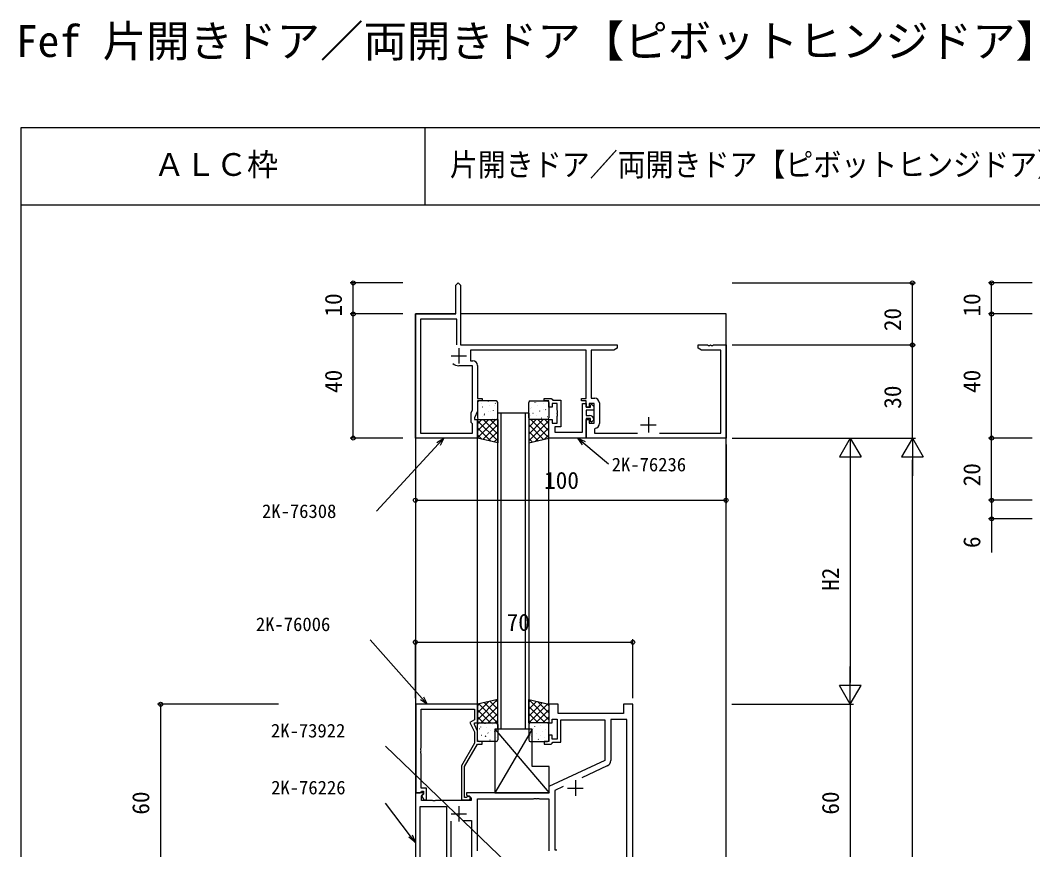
# Model space of a CAD drawing. Units: millimetres, scale not verified. Extents: x -437 to 438, y -344 to 341.
# Drawn here: x -436.9 to -111, y 73.8 to 341 of the extents above; entities that cross this region are included whole.
import ezdxf
from ezdxf.enums import TextEntityAlignment as Align

# ---------------------------------------------------------------- set-up
doc = ezdxf.new("R2010")
doc.units = ezdxf.units.MM
doc.header["$LTSCALE"] = 2
for name, color, linetype in [('0-1_USER1', 3, 'Continuous'), ('0-2_YKK_11', 7, 'Continuous'), ('0-3_YKK_12', 2, 'Continuous'), ('0-4_YKK_13', 4, 'Continuous'), ('0-6_YKK_D', 6, 'Continuous'), ('0-7_YKK_ZWAK', 7, 'Continuous')]:
    doc.layers.add(name, color=color, linetype=linetype)
doc.styles.add('ＭＳ ゴシック', font='')
doc.styles.get('ＭＳ ゴシック').set_extended_font_data('MS Gothic')

msp = doc.modelspace()

# ---------------------------------------------------------------- linework, layer by layer
at = {"layer": '0-2_YKK_11'}
for p, q in [((-295.7, 235.4), (-295.7, 230.4)), ((-298.2, 232.9), (-293.2, 232.9)), ((-250.47, 217.73), (-250.47, 211.07)), ((-234.7, 213.2), (-234.7, 208.2)), ((-237.2, 210.7), (-232.2, 210.7)), ((-247.925, 100.794), (-256.077, 96.993)), ((-258.2, 96.169), (-258.2, 91.169)), ((-260.7, 93.669), (-255.7, 93.669)), ((-298.2, 85.369), (-293.2, 85.369)), ((-295.7, 87.869), (-295.7, 82.869))]:
    msp.add_line(p, q, dxfattribs=at)
for points in [[(-289.7, 229.83), (-289.7, 219.2), (-288.2, 219.2), (-288.2, 218.4), (-289.7, 218.4), (-289.7, 215.045), (-290.7, 212.9), (-290.7, 212.4), (-289.7, 212.4), (-289.7, 206.4), (-309.7, 206.4), (-309.7, 246.4), (-296.7, 246.4), (-296.7, 255.65), (-295.95, 256.4), (-295.2, 255.65), (-295.2, 236.4), (-244.7, 236.4), (-244.7, 235.4), (-245.791, 234.77), (-253.07, 234.77), (-253.07, 219.23), (-251.97, 219.23)], [(-296.4, 236.4), (-296.4, 244.77), (-308.07, 244.77), (-308.07, 208.03), (-291.33, 208.03), (-291.33, 211.03), (-291.7, 211.4), (-291.7, 214.612), (-291.33, 215.406), (-291.33, 229.7), (-295.7, 229.7)], [(-231.164, 208.03), (-211.33, 208.03), (-211.33, 234.77), (-217.609, 234.77), (-218.7, 235.4), (-218.7, 236.4), (-215.658, 236.4), (-215.475, 236.28), (-214.925, 236.28), (-214.742, 236.4), (-214.658, 236.4), (-214.475, 236.28), (-213.925, 236.28), (-213.742, 236.4), (-209.7, 236.4), (-209.7, 206.4), (-254.7, 206.4), (-254.7, 212.4), (-253.7, 212.4), (-253.7, 211.2), (-252.1, 211.2), (-252.1, 217.6), (-253.7, 217.6), (-253.7, 216.4), (-254.7, 216.4), (-254.7, 218.4), (-256.2, 218.4), (-256.2, 219.2), (-254.7, 219.2), (-254.7, 234.77), (-292, 234.77), (-292, 231.33), (-291.2, 231.33)], [(-254.7, 206.4), (-266.7, 206.4), (-266.7, 212.4), (-265.7, 212.4), (-265.7, 211.2), (-264.1, 211.2), (-264.1, 213.442), (-263.98, 213.625), (-263.98, 214.175), (-264.1, 214.358), (-264.1, 214.442), (-263.98, 214.625), (-263.98, 215.175), (-264.1, 215.358), (-264.1, 217.6), (-265.7, 217.6), (-265.7, 216.4), (-266.7, 216.4), (-266.7, 218.4), (-268.2, 218.4), (-268.2, 219.2), (-266, 219.2), (-265.7, 218.9), (-265.4, 218.6), (-262.9, 218.6), (-262.9, 210), (-264.77, 210), (-264.77, 208.33), (-255.9, 208.33), (-255.9, 217.6), (-254.7, 217.6), (-254.7, 216.4), (-253.3, 216.4), (-253.3, 217), (-253, 217.3), (-252.3, 216.6), (-252.3, 215.4), (-254.7, 215.4), (-254.7, 213.7), (-253.6, 213.7)], [(-252.3, 212.4), (-252.3, 212.2), (-253, 211.5), (-253.3, 211.8), (-253.3, 212.7), (-254.7, 212.7), (-254.7, 206.4)], [(-251.745, 209.587), (-252, 209.29), (-252, 208.03), (-238.236, 208.03)], [(-239.7, 60.669), (-239.7, 120.669), (-242.7, 120.669), (-242.7, 117.669), (-263.7, 117.669), (-263.7, 120.669), (-266.7, 120.669), (-266.7, 114.669), (-265.7, 114.669), (-265.7, 115.869), (-264.1, 115.869), (-264.1, 109.469), (-265.7, 109.469), (-265.7, 110.669), (-266.7, 110.669), (-266.7, 108.669), (-268.2, 108.669), (-268.2, 107.869), (-266, 107.869), (-265.7, 108.169), (-265.4, 108.469), (-262.9, 108.469), (-262.9, 115.669), (-248.7, 115.669), (-248.7, 102.562), (-266.7, 94.169), (-266.7, 92.169), (-293.2, 92.169), (-293.2, 91.369), (-291.7, 90.503), (-291.7, 89.669), (-303.242, 89.669), (-303.425, 89.549), (-303.975, 89.549), (-304.158, 89.669), (-307.77, 89.669), (-307.77, 91.074), (-307.064, 91.781), (-307.224, 92.169), (-309.7, 92.169)], [(-309.5, 120.669), (-309.5, 92.169), (-308.17, 92.169), (-307.87, 92.469), (-307.67, 92.669), (-307.1, 92.669), (-307.1, 91.742), (-307.674, 91.169), (-306.923, 89.869), (-306.1, 89.869), (-306.1, 93.669), (-307.87, 93.669), (-307.87, 104.71), (-307.99, 104.894), (-307.99, 105.444), (-307.87, 105.627), (-307.87, 105.71), (-307.99, 105.894), (-307.99, 106.444), (-307.87, 106.627), (-307.87, 119.039), (-290.7, 119.039), (-290.7, 115.669), (-292.12, 114.848), (-290.7, 111.802), (-290.7, 108.137), (-294.9, 100.862), (-294.9, 89.869), (-292.5, 89.869)], [(-292.999, 90.802), (-293.248, 90.669), (-293.9, 90.669), (-293.9, 100.594), (-289.7, 107.869), (-288.2, 107.869), (-288.2, 108.669), (-289.7, 108.669), (-289.7, 112.024), (-290.7, 114.169), (-290.7, 114.669), (-289.7, 114.669), (-289.7, 120.669), (-309.5, 120.669)], [(-254.837, 62.599), (-241.63, 62.599), (-241.63, 115.739), (-246.77, 115.739), (-246.77, 102.607)], [(-309.7, 92.169), (-309.7, 60.669)], [(-262.111, 94.179), (-264.77, 92.939), (-264.77, 73.799), (-264.17, 73.799)], [(-289.7, 73.469), (-289.7, 90.169), (-271.658, 90.169), (-271.475, 90.289), (-270.925, 90.289), (-270.742, 90.169), (-270.658, 90.169), (-270.475, 90.289), (-269.925, 90.289), (-269.742, 90.169), (-266.7, 90.169), (-266.7, 73.469)], [(-308.2, 60.669), (-308.2, 87.739), (-299.7, 87.739), (-299.7, 60.669)], [(-294.15, 83.269), (-291.63, 83.269), (-291.63, 62.669), (-298.2, 62.669), (-298.2, 82.969)]]:
    msp.add_lwpolyline(points, dxfattribs=at)
for centre, radius, start, end in [((-295.7, 232.9), 3.2, 231.63348, 269.99999), ((-291.2, 229.83), 1.5, 0.00001, 89.99999), ((-251.97, 217.73), 1.5, 0.00001, 89.99999), ((-253.6, 212.4), 1.3, 0.00001, 89.99999), ((-251.97, 211.07), 1.5, 278.62693, 360), ((-248.77, 102.607), 2, 295.00002, 0.00002), ((-292.5, 90.469), 0.6, 270.00003, 146.25104)]:
    msp.add_arc(centre, radius, start, end, dxfattribs=at)
at = {"layer": '0-3_YKK_12'}
for p, q in [((-309.7, 246.4), (-309.7, 39.199)), ((-297, 246.4), (-309.7, 246.4)), ((-209.7, 246.4), (-295.2, 246.4)), ((-209.7, -250.654), (-209.7, 246.4)), ((-283.2, 112.669), (-283.2, 214.399)), ((-273.198, 214.399), (-283.2, 214.399)), ((-282.2, 214.399), (-282.2, 112.669)), ((-274.2, 112.669), (-274.2, 214.399)), ((-289.7, 120.469), (-289.7, 206.4)), ((-266.7, 120.469), (-266.7, 206.4))]:
    msp.add_line(p, q, dxfattribs=at)
msp.add_lwpolyline([(-273.2, 214.399), (-273.2, 112.669), (-283.2, 112.669)], dxfattribs=at)
at = {"layer": '0-4_YKK_13'}
for p, q in [((-283.698, 218.399), (-289.198, 218.399)), ((-272.7, 218.399), (-267.2, 218.399)), ((-289.698, 217.899), (-289.698, 212.899)), ((-288.656, 218.353), (-288.612, 218.329)), ((-288.344, 217.549), (-288.337, 217.541)), ((-288.065, 216.464), (-288.021, 216.44)), ((-286.211, 218.255), (-286.165, 218.167)), ((-285.988, 216.896), (-285.944, 216.872)), ((-284.705, 215.404), (-284.658, 215.315)), ((-284.316, 217.066), (-284.31, 217.059)), ((-283.964, 217.63), (-283.92, 217.606)), ((-283.32, 215.438), (-283.277, 215.415)), ((-283.198, 212.899), (-283.198, 217.899)), ((-273.2, 212.899), (-273.2, 217.899)), ((-272.533, 215.953), (-272.527, 215.945)), ((-272.45, 216.314), (-272.406, 216.29)), ((-271.294, 217.996), (-271.248, 217.908)), ((-270.747, 217.973), (-270.741, 217.965)), ((-270.425, 217.048), (-270.381, 217.024)), ((-269.788, 215.145), (-269.741, 215.056)), ((-268.539, 215.507), (-268.532, 215.5)), ((-268.349, 217.481), (-268.305, 217.457)), ((-267.757, 215.591), (-267.713, 215.567)), ((-266.72, 217.49), (-266.713, 217.482)), ((-266.7, 217.899), (-266.7, 212.899)), ((-283.843, 212.399), (-289.7, 206.542)), ((-286.088, 212.399), (-289.7, 208.787)), ((-288.334, 212.399), (-289.7, 211.033)), ((-289.7, 211.975), (-283.2, 205.475)), ((-289.498, 213.84), (-289.454, 213.816)), ((-289.198, 212.399), (-283.698, 212.399)), ((-288.188, 213.361), (-288.182, 213.354)), ((-287.879, 212.399), (-283.2, 207.72)), ((-287.594, 213.879), (-287.547, 213.791)), ((-287.422, 214.272), (-287.378, 214.248)), ((-286.136, 215.083), (-286.129, 215.076)), ((-285.634, 212.399), (-283.2, 209.965)), ((-285.397, 215.006), (-285.353, 214.982)), ((-284.754, 212.815), (-284.71, 212.791)), ((-284.161, 212.879), (-284.154, 212.871)), ((-283.389, 212.399), (-283.2, 212.21)), ((-268.521, 212.399), (-273.2, 207.72)), ((-270.766, 212.399), (-273.2, 209.965)), ((-273.011, 212.399), (-273.2, 212.21)), ((-266.7, 211.975), (-273.2, 205.475)), ((-267.2, 212.399), (-272.7, 212.399)), ((-272.677, 213.62), (-272.63, 213.532)), ((-272.557, 212.399), (-266.7, 206.542)), ((-271.859, 214.424), (-271.815, 214.4)), ((-270.592, 213.785), (-270.585, 213.778)), ((-270.312, 212.399), (-266.7, 208.787)), ((-269.782, 214.857), (-269.738, 214.833)), ((-269.191, 212.967), (-269.147, 212.943)), ((-268.066, 212.399), (-266.7, 211.033)), ((-267.114, 213.399), (-267.07, 213.375)), ((-289.7, 209.73), (-285.37, 205.4)), ((-283.2, 210.797), (-287.992, 206.005)), ((-273.2, 210.797), (-268.408, 206.005)), ((-266.7, 209.73), (-271.03, 205.4)), ((-289.7, 207.485), (-288.288, 206.073)), ((-283.2, 208.552), (-286.168, 205.584)), ((-283.2, 206.307), (-284.344, 205.163)), ((-273.2, 208.552), (-270.232, 205.584)), ((-273.2, 206.307), (-272.056, 205.163)), ((-266.7, 207.485), (-268.112, 206.073)), ((-283.245, 122.159), (-289.7, 115.704)), ((-286.164, 121.486), (-289.7, 117.949)), ((-289.082, 120.812), (-289.7, 120.194)), ((-289.32, 120.757), (-283.233, 114.67)), ((-287.496, 121.178), (-283.2, 116.882)), ((-285.672, 121.599), (-283.2, 119.127)), ((-283.848, 122.02), (-283.2, 121.372)), ((-272.552, 122.02), (-273.2, 121.372)), ((-270.728, 121.599), (-273.2, 119.127)), ((-268.904, 121.178), (-273.2, 116.882)), ((-267.08, 120.757), (-273.167, 114.67)), ((-273.155, 122.159), (-266.7, 115.704)), ((-270.236, 121.486), (-266.7, 117.949)), ((-267.318, 120.812), (-266.7, 120.194)), ((-289.7, 118.892), (-285.478, 114.67)), ((-283.2, 119.959), (-288.489, 114.67)), ((-283.2, 117.714), (-286.244, 114.67)), ((-273.2, 119.959), (-267.911, 114.67)), ((-273.2, 117.714), (-270.156, 114.67)), ((-266.7, 118.892), (-270.922, 114.67)), ((-289.7, 116.647), (-287.723, 114.67)), ((-289.698, 109.17), (-289.698, 114.17)), ((-289.198, 114.67), (-283.698, 114.67)), ((-287.328, 114.422), (-287.322, 114.415)), ((-283.2, 115.469), (-283.999, 114.67)), ((-283.198, 114.17), (-283.198, 109.17)), ((-273.2, 115.469), (-272.401, 114.67)), ((-273.2, 114.17), (-273.2, 109.17)), ((-267.2, 114.67), (-272.7, 114.67)), ((-270.919, 114.634), (-270.873, 114.545)), ((-266.7, 116.647), (-268.677, 114.67)), ((-267.28, 114.642), (-267.236, 114.619)), ((-266.7, 109.17), (-266.7, 114.17)), ((-289.148, 112.44), (-289.141, 112.432)), ((-289.021, 112.891), (-288.977, 112.867)), ((-288.726, 113.368), (-288.679, 113.28)), ((-286.944, 113.324), (-286.9, 113.3)), ((-286.353, 111.434), (-286.309, 111.41)), ((-285.387, 112.255), (-285.38, 112.247)), ((-284.919, 114.058), (-284.876, 114.034)), ((-284.276, 111.866), (-284.232, 111.842)), ((-284.15, 112.669), (-266.65, 92.169)), ((-272.15, 112.669), (-284.15, 92.169)), ((-283.334, 113.977), (-283.327, 113.969)), ((-272.814, 110.852), (-272.771, 110.828)), ((-271.551, 112.864), (-271.544, 112.856)), ((-271.381, 113.476), (-271.337, 113.452)), ((-270.738, 111.284), (-270.694, 111.26)), ((-269.305, 113.908), (-269.261, 113.884)), ((-268.713, 112.019), (-268.669, 111.995)), ((-267.79, 112.679), (-267.783, 112.671)), ((-283.698, 108.67), (-289.198, 108.67)), ((-288.378, 110.7), (-288.334, 110.676)), ((-287.786, 108.81), (-287.742, 108.786)), ((-287.219, 110.517), (-287.173, 110.428)), ((-287.173, 110.235), (-287.166, 110.228)), ((-285.71, 109.242), (-285.666, 109.218)), ((-283.685, 109.976), (-283.641, 109.952)), ((-272.7, 108.67), (-267.2, 108.67)), ((-272.302, 110.258), (-272.256, 110.169)), ((-271.395, 108.676), (-271.389, 108.67)), ((-270.147, 109.395), (-270.103, 109.371)), ((-269.576, 110.659), (-269.569, 110.651)), ((-268.07, 109.827), (-268.026, 109.803))]:
    msp.add_line(p, q, dxfattribs=at)
for points in [[(-283.2, 204.899), (-289.7, 206.399), (-289.7, 212.399), (-283.2, 212.399)], [(-273.2, 204.899), (-266.7, 206.399), (-266.7, 212.399), (-273.2, 212.399)], [(-283.2, 122.17), (-289.7, 120.67), (-289.7, 114.67), (-283.2, 114.67)], [(-273.2, 122.17), (-266.7, 120.67), (-266.7, 114.67), (-273.2, 114.67)], [(-272.15, 112.669), (-284.15, 112.669), (-284.15, 92.169), (-266.65, 92.169), (-266.65, 100.669), (-272.15, 100.669)]]:
    msp.add_lwpolyline(points, close=True, dxfattribs=at)
for centre, start, end in [((-289.198, 217.899), 90, 180), ((-283.698, 217.899), 360, 90), ((-272.7, 217.899), 90, 180), ((-267.2, 217.899), 0, 90), ((-289.198, 212.899), 180, 270), ((-283.698, 212.899), 270, 0), ((-272.7, 212.899), 180, 270), ((-267.2, 212.899), 270, 0), ((-289.198, 114.17), 90, 180), ((-283.698, 114.17), 0, 90), ((-272.7, 114.17), 90, 180), ((-267.2, 114.17), 360, 90), ((-289.198, 109.17), 180, 270), ((-283.698, 109.17), 270, 0), ((-272.7, 109.17), 180, 270), ((-267.2, 109.17), 270, 0)]:
    msp.add_arc(centre, 0.5, start, end, dxfattribs=at)
at = {"layer": '0-6_YKK_D'}
for p, q in [((-313.7, 256.4), (-330.7, 256.4)), ((-329.7, 246.4), (-329.7, 256.4)), ((-207.7, 256.4), (-148.7, 256.4)), ((-149.7, 236.4), (-149.7, 256.4)), ((-111.197, 256.4), (-125.197, 256.4)), ((-124.197, 246.4), (-124.197, 256.4)), ((-313.7, 246.4), (-330.7, 246.4)), ((-313.7, 246.4), (-330.7, 246.4)), ((-329.7, 206.4), (-329.7, 246.4)), ((-111.197, 246.4), (-125.197, 246.4)), ((-111.197, 246.4), (-125.197, 246.4)), ((-124.197, 206.4), (-124.197, 246.4)), ((-207.7, 236.4), (-148.7, 236.4)), ((-207.7, 236.4), (-148.7, 236.4)), ((-149.7, 206.4), (-149.7, 236.4)), ((-313.7, 206.4), (-330.7, 206.4)), ((-207.7, 206.4), (-168.7, 206.4)), ((-207.7, 206.4), (-148.7, 206.4)), ((-207.7, 206.4), (-148.7, 206.4)), ((-169.7, 206.4), (-173.2, 200.338)), ((-169.7, 206.4), (-166.2, 200.338)), ((-169.7, 206.4), (-169.7, 194.276)), ((-149.7, 206.4), (-153.2, 200.338)), ((-149.7, 206.4), (-146.2, 200.338)), ((-149.7, 206.4), (-149.7, 194.276)), ((-111.197, 206.4), (-125.197, 206.4)), ((-111.197, 206.4), (-125.197, 206.4)), ((-124.197, 186.4), (-124.197, 206.4)), ((-309.7, 204.4), (-309.7, 185.4)), ((-209.7, 204.4), (-209.7, 185.4)), ((-173.2, 200.338), (-166.2, 200.338)), ((-169.7, 199.4), (-169.7, 127.668)), ((-153.2, 200.338), (-146.2, 200.338)), ((-149.7, -243.654), (-149.7, 199.4)), ((-309.7, 186.4), (-209.7, 186.4)), ((-111.197, 186.4), (-125.197, 186.4)), ((-111.197, 186.4), (-125.197, 186.4)), ((-111.197, 180.4), (-125.197, 180.4)), ((-309.7, 122.669), (-309.7, 141.668)), ((-309.7, 140.668), (-239.7, 140.668)), ((-239.7, 122.669), (-239.7, 141.668)), ((-169.7, 120.668), (-169.7, 132.793)), ((-169.7, 120.668), (-173.2, 126.73)), ((-166.2, 126.73), (-173.2, 126.73)), ((-169.7, 120.668), (-166.2, 126.73)), ((-353.7, 120.669), (-392.7, 120.669)), ((-391.7, 120.669), (-391.7, 60.669)), ((-207.791, 120.668), (-168.7, 120.668)), ((-207.791, 120.668), (-168.7, 120.668)), ((-169.7, 120.668), (-169.7, 60.669))]:
    msp.add_line(p, q, dxfattribs=at)
for points in [[(-300.51, 206.4), (-302.237, 204.524), (-322.218, 182.82)], [(-302.739, 204.987), (-300.51, 206.4), (-301.734, 204.061)], [(-255.891, 204.232), (-257.398, 206.4), (-255.009, 205.276)], [(-257.398, 206.4), (-255.45, 204.754), (-247.549, 198.078)], [(-124.197, 186.4), (-124.197, 180.4), (-124.197, 169.589)], [(-305.854, 120.669), (-307.545, 122.577), (-324.239, 141.424)], [(-307.033, 123.03), (-305.854, 120.669), (-308.056, 122.124)], [(-269.85, 59.532), (-271.688, 61.3), (-319.363, 107.147)], [(-309.7, 76.193), (-311.246, 78.221), (-319.325, 88.821)], [(-310.702, 78.635), (-309.7, 76.193), (-311.789, 77.806)]]:
    msp.add_lwpolyline(points, dxfattribs=at)
for centre in [(-329.7, 256.4), (-149.7, 256.4), (-124.197, 256.4), (-329.7, 246.4), (-329.7, 246.4), (-124.197, 246.4), (-124.197, 246.4), (-149.7, 236.4), (-149.7, 236.4), (-329.7, 206.4), (-124.197, 206.4), (-124.197, 206.4), (-309.7, 186.4), (-209.7, 186.4), (-124.197, 186.4), (-124.197, 186.4), (-124.197, 180.4), (-309.7, 140.668), (-239.7, 140.668), (-391.7, 120.669)]:
    msp.add_circle(centre, 0.637, dxfattribs=at)
at = {"layer": '0-7_YKK_ZWAK'}
for p, q in [((-436.7, 306.4), (-436.7, -343.6)), ((438.3, 306.4), (-436.7, 306.4)), ((-306.7, 306.4), (-306.7, 281.4)), ((438.3, 281.4), (-436.7, 281.4))]:
    msp.add_line(p, q, dxfattribs=at)

# ---------------------------------------------------------------- texts
at = {"layer": '0-1_USER1', "style": 'ＭＳ ゴシック'}
for s, height, p in [('Fef 片開きドア／両開きドア【ピボットヒンジドア】', 10.26, (-438.288, 326.099)), ('ＡＬＣ枠', 7.331, (-393.887, 288.673))]:
    msp.add_text(s, height=height, dxfattribs=at).set_placement(p, align=Align.BOTTOM_LEFT)
at = {"layer": '0-1_USER1', "style": 'ＭＳ ゴシック', "width": 0.9}
msp.add_text('片開きドア／両開きドア【ピボットヒンジドア】一般仕様 100見込 たてかまち100㎜見付 枠：23㎜溝幅 障子：23㎜溝幅', height=7.331, dxfattribs=at).set_placement((-298.591, 288.644), align=Align.BOTTOM_LEFT)
at = {"layer": '0-6_YKK_D', "style": 'ＭＳ ゴシック'}
for s, p in [('10', (-331.7, 245.562)), ('10', (-126.197, 245.562)), ('20', (-151.7, 240.86)), ('40', (-331.7, 220.945)), ('40', (-126.197, 220.945)), ('30', (-151.7, 215.86)), ('20', (-126.197, 190.86)), ('6', (-126.197, 170.992)), ('H2', (-171.7, 157.206)), ('60', (-393.7, 85.107)), ('60', (-171.7, 85.107))]:
    msp.add_text(s, height=5.499, rotation=90, dxfattribs=at).set_placement(p, align=Align.BOTTOM_LEFT)
for s, height, p in [('2K-76236', 4.399, (-246.492, 194.372)), ('100', 5.499, (-268.265, 188.4)), ('2K-76308', 4.399, (-359.071, 179.351)), ('2K-76006', 4.399, (-361.023, 142.924)), ('70', 5.499, (-280.325, 142.668)), ('2K-73922', 4.399, (-356.181, 108.647)), ('2K-76226', 4.399, (-356.109, 90.321))]:
    msp.add_text(s, height=height, dxfattribs=at).set_placement(p, align=Align.BOTTOM_LEFT)

doc.saveas('drawing.dxf')
